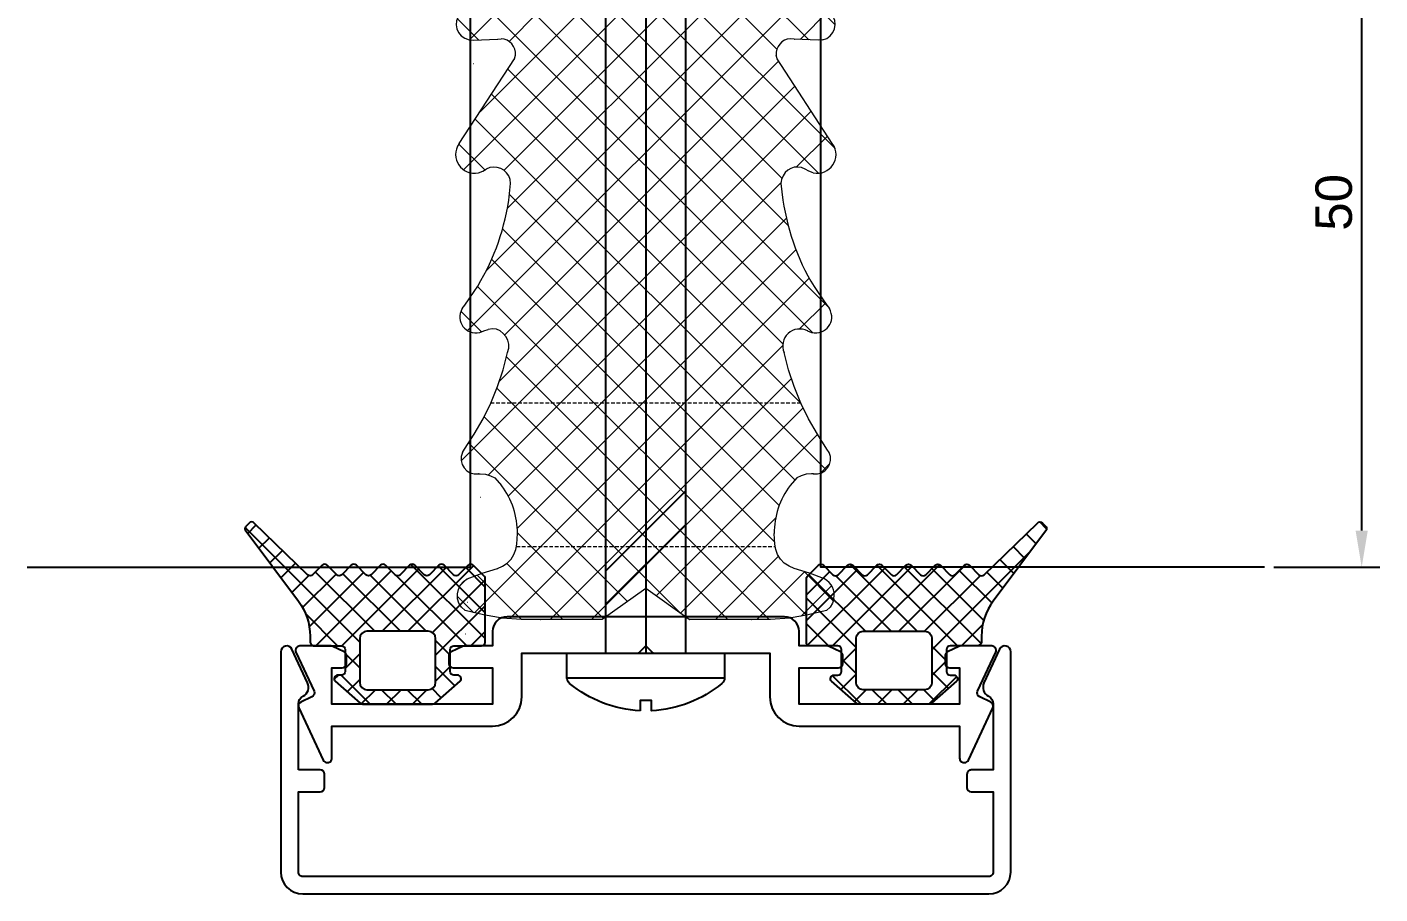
# Model space of a CAD drawing. Header units: millimetres. Extents: x 1744 to 18744, y -2272 to 2782.
# Drawn here: x 6519.3 to 6612, y 2279.4 to 2338.8 of the extents above; entities that cross this region are included whole.
import ezdxf

# ---------------------------------------------------------------- set-up
doc = ezdxf.new("R2010")
doc.units = ezdxf.units.MM
doc.linetypes.add('HIDDEN', pattern=[0.375, 0.25, -0.125])
for name, color, linetype, lineweight in [('2', 3, 'HIDDEN', 13), ('Уплотнители', 1, 'Continuous', 20), ('Штриховка', 1, 'Continuous', 5)]:
    doc.layers.add(name, color=color, linetype=linetype, lineweight=lineweight)
doc.layers.add('Steklopaket 50mm', color=100, linetype='Continuous')
doc.styles.get("Standard").update_dxf_attribs({"font": 'arial.ttf'})
doc.dimstyles.new('ISO-25', dxfattribs={"dimtxt": 2.5, "dimasz": 2.5, "dimexe": 1.25, "dimexo": 0.625, "dimtad": 1, "dimtxsty": 'Standard', "dimcen": 2.5, "dimadec": 0, "dimazin": 0, "dimtfac": 1, "dimtmove": 0, "dimatfit": 3, "dimfxl": 1, "dimarcsym": 0})

# ---------------------------------------------------------------- blocks, each defined once
blk = doc.blocks.new('*D272')
at = {"color": 0, "lineweight": -2, "transparency": 16777216}
for p, q in [((6604.701630164867, 2351.805335288768), (6611.981696907058, 2351.805335288768)), ((6610.731696907059, 2304.305335288768), (6610.731696907059, 2349.305335288768)), ((6604.701630164867, 2301.805335288767), (6611.981696907058, 2301.805335288767))]:
    blk.add_line(p, q, dxfattribs=at)
at = {"color": 0, "transparency": 16777216}
for points in [[(6610.315030240392, 2349.305335288768), (6611.148363573725, 2349.305335288768), (6610.731696907059, 2351.805335288768)], [(6610.315030240392, 2304.305335288768), (6611.148363573725, 2304.305335288768), (6610.731696907059, 2301.805335288767)]]:
    blk.add_solid(points, dxfattribs=at)
at = {"layer": 'DEFPOINTS', "color": 0, "transparency": 16777216}
for p in [(6604.076630164866, 2351.805335288768), (6610.731696907059, 2351.805335288768), (6604.076630164866, 2301.805335288767)]:
    blk.add_point(p, dxfattribs=at)
at = {"color": 0, "transparency": 16777216, "insert": (6608.830264437753, 2326.805335288764), "char_height": 2.5, "attachment_point": 5, "rotation": 90}
blk.add_mtext('50', dxfattribs=at)
blk = doc.blocks.new('КПС 758')
blk.add_lwpolyline([(-23.77189233610943, 2.328926368117663, 0.4142135623730884), (-23.62678547851965, 1.930248553484943), (-22.87189233610797, 1.578236100090633, -0.4142135623730148), (-22.72678547852001, 1.179558285457004), (-23.97189233611016, -1.490581987416135, 0.5486187866266384), (-23.69999999999846, -1.917367465938241), (-21.57082039324769, -1.917367465938241, 0.1164338214658533), (-21.43665631459908, -1.885695623238006), (-20.66583592134839, -1.500285426613571, 0.2840790438404192), (-20.49999999999773, -1.231957269312714), (-20.49999999999773, -0.7173674659375138, 0.4142135623730951), (-20.79999999999882, -0.4173674659382415), (-21.49999999999772, -0.4173674659382415), (-21.49999999999772, 2.082632534061755), (-10.49999999999772, 2.082632534061755), (-10.49999999999772, -0.4173674659382415), (-13.19999999999845, -0.4173674659382415, 0.4142135623730951), (-13.49999999999772, -0.7173674659375138), (-13.49999999999772, -1.231957269312714, 0.2840790438404195), (-13.33416407864888, -1.500285426613571), (-12.56334368539819, -1.885695623238006, 0.1164338214657995), (-12.42917960674776, -1.917367465938241), (-10.49999999999772, -1.917367465938241), (-10.49999999999772, -2.917367465938241, 0.414213562373069), (-9.499999999997726, -3.917367465938241), (9.500000000000451, -3.917367465938241, 0.4142135623730703), (10.50000000000045, -2.917367465938241), (10.50000000000045, -1.917367465938241), (12.42917960675231, -1.917367465938241, 0.116433821465798), (12.56334368540092, -1.885695623238006), (13.33416407865161, -1.500285426613571, 0.2840790438404168), (13.50000000000227, -1.231957269312714), (13.50000000000227, -0.7173674659375138, 0.4142135623730951), (13.20000000000118, -0.4173674659382415), (10.50000000000227, -0.4173674659382415), (10.50000000000227, 2.082632534061755), (21.50000000000227, 2.082632534061755), (21.50000000000227, -0.4173674659382415), (20.80000000000155, -0.4173674659382415, 0.4142135623730951), (20.50000000000228, -0.7173674659375138), (20.50000000000228, -1.231957269312714, 0.2840790438404166), (20.66583592135112, -1.500285426613571), (21.4366563146018, -1.885695623238006, 0.1164338214658603), (21.57082039325223, -1.917367465938241), (23.70000000000118, -1.917367465938241, 0.5486187866266258), (23.97189233611289, -1.490581987416135), (22.72678547852456, 1.179558285457004, -0.4142135623730013), (22.87189233611252, 1.578236100090633), (23.6267854785242, 1.930248553484943, 0.4142135623730747), (23.77189233611398, 2.328926368117663), (22.10228166233765, 5.909418012584409, 0.2914734195861182), (21.83038932622776, 6.082632534061757), (21.80000000000155, 6.082632534061757, 0.4142135623731233), (21.50000000000227, 5.782632534062487), (21.50000000000227, 3.582632534061758), (10.50000000000227, 3.582632534061758, 0.4142135623730284), (8.50000000000227, 1.582632534061754), (8.500000000000455, -1.41736746593824), (0.6242640687128187, -1.41736746593824, 0.1989123673797095), (0.4121320343588195, -1.505235431581695), (2.2737e-12, -1.917367465938241), (-0.4121320343542723, -1.505235431581695, 0.1989123673797164), (-0.6242640687100903, -1.41736746593824), (-8.499999999997726, -1.41736746593824), (-8.499999999997726, 1.582632534061754, 0.4142135623730284), (-10.49999999999772, 3.582632534061758), (-21.49999999999772, 3.582632534061758), (-21.49999999999772, 5.782632534062487, 0.4142135623731232), (-21.79999999999882, 6.082632534061757), (-21.83038932622321, 6.082632534061757, 0.2914734195861226), (-22.10228166233493, 5.909418012584409)], format="xyb", close=True)
blk = doc.blocks.new('КП45310')
at = {"color": 0}
blk.add_lwpolyline([(23.80000000000382, -4.255527668558896), (23.80000000000382, -8.776805397744283, -0.279739281223065), (23.47692307692796, -9.309077517498736, 0.4015594422234813), (23.16558454907954, -10.22589444043024), (24.23747688519052, -12.52457497326122, 0.8025848516716022), (25.00000000000455, -12.35552766856563), (25.00000000000455, 2.744472331441102, 0.4142135623731017), (23.50000000000455, 4.244472331441102), (-23.49999999999545, 4.244472331441102, 0.4142135623730961), (-24.99999999999545, 2.744472331441102), (-24.99999999999545, -12.35552766856563, 0.802584851671664), (-24.2374768851796, -12.52457497326122), (-23.16558454906862, -10.22589444043024, 0.4015594422234813), (-23.47692307691886, -9.309077517498736, -0.279739281223065), (-23.79999999999473, -8.776805397744283), (-23.79999999999473, -4.255527668558896), (-22.29999999999472, -4.255527668558896, 0.4142135623730951), (-21.99999999999545, -3.955527668558715), (-21.99999999999545, -3.05552766855817, 0.4142135623730951), (-22.29999999999472, -2.755527668558896), (-23.79999999999473, -2.755527668558896), (-23.79999999999473, 2.744472331441102, -0.4142135623731022), (-23.49999999999545, 3.044472331441284), (23.50000000000455, 3.044472331441284, -0.4142135623731022), (23.80000000000564, 2.744472331441102), (23.80000000000564, -2.755527668558896), (22.30000000000382, -2.755527668558896, 0.4142135623730951), (22.00000000000455, -3.05552766855817), (22.00000000000455, -3.955527668558715, 0.4142135623730951), (22.30000000000382, -4.255527668558896)], format="xyb", close=True, dxfattribs=at)
blk = doc.blocks.new('ТПУ-007ММ')
at = {"true_color": 0xafd9aa}
h = blk.add_hatch(dxfattribs=at)
h.set_pattern_fill('ANSI37', color=9, scale=10, angle=180, style=0)
h.set_pattern_definition([(225, (-3851.062278646376, 2334.401214431863), (0.8838834764831842, -0.8838834764831845), []), (315, (-3851.062278646376, 2334.401214431863), (0.8838834764831845, 0.8838834764831842), [])])
edge = h.paths.add_edge_path(flags=16)
edge.add_line((2.100000000000362, -1), (-2.099999999999452, -1))
edge.add_arc((-2.099999999999452, -1.5), 0.5, 90, 180)
edge.add_line((-2.599999999999451, -1.5), (-2.599999999999451, -4.5))
edge.add_arc((-2.099999999999452, -4.5), 0.5, 180, 270)
edge.add_line((-2.099999999999452, -5), (2.100000000000358, -5))
edge.add_arc((2.100000000000362, -4.5), 0.5, 270, 360)
edge.add_line((2.600000000000363, -4.5), (2.600000000000363, -1.5))
edge.add_arc((2.100000000000362, -1.5), 0.5, 0, 90)
edge = h.paths.add_edge_path()
edge.add_arc((-3.849999999999451, -2.25), 0.25, 0, 90, ccw=False)
edge.add_line((-3.599999999999451, -2.25), (-3.599999999999451, -3.75))
edge.add_arc((-3.849999999999451, -3.75), 0.25, -90, 0, ccw=False)
edge.add_line((-3.849999999999451, -4), (-5.75, -4))
edge.add_arc((-5.75, -4.25), 0.25, 90, 180)
edge.add_line((-6, -4.25), (-6, -8.620710677857005))
edge.add_arc((-5.800000000000141, -8.620710677856747), 0.1999999999998589, 180.0000000000738, 224.9999999902793)
edge.add_line((-5.941421356261344, -8.762132034069962), (-5.17677669529621, -9.52677669529612))
edge.add_arc((-4.999999999999771, -9.349999999999712), 0.2499999999997005, 224.9999999999954, 314.9999999087703)
edge.add_line((-4.82322330498482, -9.526776695577608), (-4.176776692393103, -8.880330085326475))
edge.add_arc((-3.999999997096437, -9.057106780622993), 0.2499999999999367, 45.000000091357606, 135.0000000000242, ccw=False)
edge.add_line((-3.823223302081713, -8.880330085044532), (-3.176776692393103, -9.526776695293393))
edge.add_arc((-2.999999997096209, -9.34999999999652), 0.2500000000003486, 224.9999999999965, 314.9999999096534)
edge.add_line((-2.823223302078075, -9.526776695572153), (-2.176776692393104, -8.880330085301011))
edge.add_arc((-1.999999997096438, -9.057106780597373), 0.2499999999998262, 45.00000009958609, 135.0000000000495, ccw=False)
edge.add_line((-1.823223302107178, -8.880330084993602), (-1.176776692393104, -9.526776695057832))
edge.add_arc((-0.9999999970964379, -9.349999999760962), 0.2500000000001829, 225.0000000000322, 314.9999999861131)
edge.add_line((-0.8232233018425175, -9.52677669510058), (-0.176776695296212, -8.880330086008142))
edge.add_arc((6.821e-13, -9.057106781304778), 0.2500000000001829, 44.9999998704028, 135.0000000000414, ccw=False)
edge.add_line((0.1767766956972991, -8.880330086407868), (0.8232233009784977, -9.526776695015087))
edge.add_arc((0.9999999962751644, -9.34999999971842), 0.2500000000000422, 225, 315)
edge.add_line((1.176776691571831, -9.526776695015087), (1.823223304952079, -8.880330085008154))
edge.add_arc((1.999999999848794, -9.057106780704647), 0.2499999999999543, 44.99999985266362, 134.9999998703907, ccw=False)
edge.add_line((2.176776695599983, -8.880330085862623), (2.823223300978497, -9.526776695015087))
edge.add_arc((2.999999996275163, -9.34999999971842), 0.2500000000000422, 225, 315)
edge.add_line((3.176776691571831, -9.526776695015087), (3.823223305644205, -8.880330084783964))
edge.add_arc((4.000000000540693, -9.057106780480296), 0.2499999999996804, 44.99999983277689, 134.9999998703798, ccw=False)
edge.add_line((4.176776696353043, -8.880330085699825), (4.823223300978495, -9.526776695015087))
edge.add_arc((4.999999996275163, -9.34999999971842), 0.2500000000000422, 225, 315)
edge.add_line((5.176776691571831, -9.526776695015087), (5.823223305103962, -8.880330084894466))
edge.add_arc((6.000000000000909, -9.057106780590932), 0.250000000000095, 44.99999997215542, 134.9999998704322, ccw=False)
edge.add_line((6.176776695383522, -8.880330085380137), (9.823223300978494, -12.42322330470324))
edge.add_arc((9.999999996275164, -12.24644660940657), 0.2500000000000422, 225, 315)
edge.add_line((10.17677669157183, -12.42322330470324), (10.38689254327437, -12.21310745542268))
edge.add_arc((10.21011584899605, -12.0363307591077), 0.2500000000000171, 314.9999996699439, 380.2248594312913)
edge.add_line((10.44470162820016, -11.94990441940035), (6.795423048550218, -7.064793884438586))
edge.add_arc((10.00000000000057, -4.67090864027216), 4.000000000000575, 179.9999999999984, 216.7604916387839, ccw=False)
edge.add_line((6, -4.670908640272044), (6, -4.299999999999727))
edge.add_arc((5.700000000000499, -4.299999999999498), 0.2999999999994998, 359.9999999999566, 449.9999999999565)
edge.add_line((5.700000000000727, -4), (3.850000000000362, -4))
edge.add_arc((3.850000000000362, -3.75), 0.25, 180, 270, ccw=False)
edge.add_line((3.600000000000362, -3.75), (3.600000000000362, -2.25))
edge.add_arc((3.850000000000362, -2.25), 0.25, 90, 180, ccw=False)
edge.add_line((3.850000000000362, -2), (4.100000000000362, -2))
edge.add_arc((4.100000000000316, -1.749999999999995), 0.2500000000000029, 270.0000000000106, 405.0646371708096)
edge.add_line((4.276577155499579, -1.573023989886223), (2.573188937358279, -0.0730239898862237))
edge.add_arc((2.396611781859076, -0.2499999999998687), 0.2499999999998686, 45.06463717079881, 90.00000000000345)
edge.add_line((2.396611781859064, 0), (-2.396611781858153, 0))
edge.add_arc((-2.39661178185817, -0.2499999999998687), 0.2499999999998687, 89.99999999999653, 134.9353628292011)
edge.add_line((-2.573188937357372, -0.0730239898862237), (-4.276577155498671, -1.573023989886223))
edge.add_arc((-4.099999999999398, -1.749999999999992), 0.2500000000000067, 134.9353628291926, 269.9999999999871)
edge.add_line((-4.09999999999945, -2), (-3.849999999999451, -2))
at = {"color": 9, "true_color": 0xafd9aa}
for points in [[(-3.849999999999451, -2, -0.4142135623730951), (-3.599999999999451, -2.25), (-3.599999999999451, -3.75, -0.4142135623730951), (-3.849999999999451, -4), (-5.75, -4, 0.4142135623730951), (-6, -4.25), (-6, -8.620710677857005, 0.1989123673352304), (-5.941421356261344, -8.762132034069962), (-5.17677669529621, -9.52677669529612, 0.4142135619067565), (-4.82322330498482, -9.526776695577608), (-4.176776692393103, -8.880330085326475, -0.4142135619062035), (-3.823223302081713, -8.880330085044532), (-3.176776692393103, -9.526776695293393, 0.4142135619112647), (-2.823223302078075, -9.526776695572153), (-2.176776692393104, -8.880330085301011, -0.4142135618642688), (-1.823223302107178, -8.880330084993602), (-1.176776692393104, -9.526776695057832, 0.4142135623019409), (-0.8232233018425175, -9.52677669510058), (-0.176776695296212, -8.880330086008142, -0.4142135630358015), (0.1767766956972991, -8.880330086407868), (0.8232233009784977, -9.526776695015087, 0.4142135623730951), (1.176776691571831, -9.526776695015087), (1.823223304952079, -8.880330085008154, -0.4142135624637165), (2.176776695599983, -8.880330085862623), (2.823223300978497, -9.526776695015087, 0.4142135623730959), (3.176776691571831, -9.526776695015087), (3.823223305644205, -8.880330084783964, -0.4142135625653189), (4.176776696353043, -8.880330085699825), (4.823223300978495, -9.526776695015087, 0.4142135623730951), (5.176776691571831, -9.526776695015087), (5.823223305103962, -8.880330084894466, -0.4142135618530923), (6.176776695383522, -8.880330085380137), (9.823223300978494, -12.42322330470324, 0.4142135623730951), (10.17677669157183, -12.42322330470324), (10.38689254327437, -12.21310745542268, 0.2925382143430558), (10.44470162820016, -11.94990441940035), (6.795423048550218, -7.064793884438586, -0.1617877531424436), (6, -4.670908640272044), (6, -4.299999999999727, 0.4142135623730951), (5.700000000000727, -4), (3.850000000000362, -4, -0.4142135623730951), (3.600000000000362, -3.75), (3.600000000000362, -2.25, -0.4142135623730951), (3.850000000000362, -2), (4.100000000000362, -2, 0.6685866648355444), (4.276577155499579, -1.573023989886223), (2.573188937358279, -0.0730239898862237, 0.1986191920077149), (2.396611781859064, 0), (-2.396611781858154, 0, 0.1986191920077149), (-2.573188937357372, -0.0730239898862237), (-4.276577155498671, -1.573023989886223, 0.668586664835515), (-4.09999999999945, -2)], [(2.100000000000362, -1), (-2.099999999999452, -1, 0.4142135623730951), (-2.599999999999451, -1.5), (-2.599999999999451, -4.5, 0.4142135623730951), (-2.099999999999452, -5), (2.100000000000362, -5, 0.4142135623730951), (2.600000000000363, -4.5), (2.600000000000363, -1.5, 0.4142135623730951)]]:
    blk.add_lwpolyline(points, format="xyb", close=True, dxfattribs=at)
blk = doc.blocks.new('ВС 5.5х60 А2 DIN7981')
for p, q in [((0, 1.18234e-11), (0, -59.99999999997633)), ((-5.40000000000509, -61.68969696194199), (5.399999999994179, -61.68969696194199))]:
    blk.add_line(p, q)
for points in [[(2.749999999994543, -59.99999999997633), (2.749999999992724, -5.897394031388103), (-5.457e-12, 1.18234e-11), (-2.750000000005456, -5.897394031388103), (-2.750000000005456, -59.99999999997633)], [(-2.750000000003633, -56.67128480155316), (2.749999999994543, -51.17128480155407), (2.749999999994543, -48.879618134888), (-2.750000000003633, -54.37961813488619)]]:
    blk.add_lwpolyline(points, close=True)
blk.add_lwpolyline([(-0.3930000000054861, -63.94057696377878, -0.1618488601451376), (-5.218181818185255, -62.07539156986239, -0.2238875363520592), (-5.40000000000509, -61.68969696194199), (-5.40000000000509, -59.99999999997633), (5.399999999994179, -59.99999999997633), (5.399999999994179, -61.68969696194199, -0.2238875363520589), (5.218181818174342, -62.07539156986239, -0.1618488601451411), (0.3929999999945721, -63.94057696377878), (0.3929999999945721, -63.24028786657891), (-0.3930000000054861, -63.24028786657891)], format="xyb", close=True)
blk = doc.blocks.new('Adifoam 530.082')
at = {"layer": 'Штриховка', "lineweight": 5}
h = blk.add_hatch(dxfattribs=at)
h.set_pattern_fill('ANSI37', color=256, scale=16, style=0)
h.set_pattern_definition([(45, (-11767.11427816318, 3725.758192763536), (-1.414213562373094, 1.414213562373094), []), (135, (-11767.11427816318, 3725.758192763536), (-1.414213562373094, -1.414213562373094), [])])
h.paths.add_polyline_path([(-49.05925030256549, 9.237499111162832), (-49.25513905690241, 9.272067714916828), (-49.60338573170156, 9.402660218061557), (-49.9298669891832, 9.59854897201876), (-50.19105199528532, 9.859733978308213), (-50.40870616712709, 10.18621523540923), (-50.56106408720916, 10.53446191020839), (-50.88754534468989, 11.57920193460586), (-51.2575574368093, 12.60217654206644), (-51.45344619114621, 12.86336154759692), (-51.69286578011814, 13.08101571925135), (-51.99758162047327, 13.21160822239608), (-52.30229746082568, 13.2769044739689), (-52.62877871830824, 13.2769044739689), (-52.93349455885437, 13.16807738852139), (-53.21644498207843, 12.99395405074165), (-53.43409915373467, 12.75453446214942), (-53.7388149940889, 11.49214026609616), (-53.9564691659325, 10.20798065310646), (-54.0435308344422, 8.902055622420447), (-54.0435308344422, 3.351874244087865), (-51.93228536909099, 0.3700120917360437), (-49.05925030256549, 0.3700120917360437)])
edge = h.paths.add_edge_path()
edge.add_line((-39.22128174138561, 10.99153567121539), (-40.30955259984692, 11.51390568303395))
edge.add_line((-40.30955259984692, 11.51390568303304), (-41.35429262405703, 12.12333736412165))
edge.add_line((-41.35429262405613, 12.12333736412256), (-42.37726723113701, 12.79806529602501))
edge.add_line((-42.37726723113701, 12.79806529602501), (-42.61668681991795, 12.92865779916974))
edge.add_spline(control_points=[(-42.61668681991795, 12.92865779916883), (-43.34111245484018, 13.2776299877396), (-44.19830713440842, 12.63736396643208), (-44.07496977030768, 11.84038694089531)], knot_values=[0, 0, 0, 0, 1, 1, 1, 1], degree=3, periodic=0)
edge.add_line((-44.07496977030768, 11.84038694089531), (-44.07496977030768, 11.81862152319809))
edge.add_line((-44.07496977030768, 11.81862152319809), (-44.07496977030768, 11.70979443775149))
edge.add_line((-44.07496977030768, 11.70979443775059), (-44.09673518762612, 11.36154776295143))
edge.add_line((-44.09673518762518, 11.36154776295143), (-44.20556227345239, 11.01330108815227))
edge.add_line((-44.20556227345332, 11.01330108815227), (-44.33615477640706, 10.70858524798814))
edge.add_line((-44.33615477640706, 10.70858524798814), (-44.88029020573503, 10.25151148698205))
edge.add_spline(control_points=[(-44.88029020573594, 10.25151148698205), (-45.78282950436642, 9.545949214103077), (-47.02454655394832, 9.154534461932595), (-48.16686819843835, 9.1632406287099)], knot_values=[0, 0, 0, 0, 1, 1, 1, 1], degree=3, periodic=0)
edge.add_line((-48.16686819843835, 9.1632406287099), (-48.885126965165, 9.20677146334492))
edge.add_line((-48.88512696516682, 9.20677146334492), (-49.05925030256639, 9.237499111163288))
edge.add_line((-49.05925030256549, 9.237499111162832), (-49.05925030256549, 0.3700120917358163))
edge.add_line((-49.05925030256549, 0.3700120917360437), (-39.2212817413847, 0.3700120917360437))
edge.add_line((-39.22128174138561, 0.3700120917360437), (-39.22128174138561, 10.99153567121539))
edge = h.paths.add_edge_path()
edge.add_line((-12.10157194680323, 5.702539298413284), (-12.64570737613121, 7.313180169265022))
edge.add_line((-12.64570737613212, 7.313180169265247), (-12.62394195900468, 7.552599757857477))
edge.add_line((-12.62394195900379, 7.552599757856566), (-12.53688029030309, 7.770253930271338))
edge.add_line((-12.53688029030491, 7.770253930271338), (-12.40628778735117, 7.944377267290747))
edge.add_line((-12.40628778734935, 7.944377267290747), (-12.1886336156931, 8.053204352737566))
edge.add_line((-12.1886336156931, 8.053204352737337), (-11.9709794438495, 8.09673518737236))
edge.add_line((-11.9709794438495, 8.09673518737236), (-10.7303506653061, 7.922611850352947))
edge.add_line((-10.7303506653061, 7.922611850352947), (-9.489721886569898, 7.661426844063271))
edge.add_line((-9.489721886571717, 7.661426844063496), (-8.270858524772848, 7.334945586201455))
edge.add_line((-8.270858524771027, 7.334945586202137), (-7.073760580479754, 6.921402659830391))
edge.add_line((-7.073760580480666, 6.921402659830162), (-6.812575574383116, 6.87787182595548))
edge.add_line((-6.812575574384027, 6.87787182595639), (-6.529625151156324, 6.921402659830846))
edge.add_spline(control_points=[(-6.529625151155414, 6.921402659830162), (-5.801934703880758, 7.079927448868602), (-5.434824667610881, 8.059008464428185), (-5.963724304701826, 8.619105199191836)], knot_values=[0, 0, 0, 0, 1, 1, 1, 1], degree=3, periodic=0)
edge.add_line((-5.963724304701826, 8.619105199191836), (-6.137847642101405, 8.814993953908468))
edge.add_line((-6.137847642101405, 8.814993953908468), (-12.47158403892081, 13.01571946767944))
edge.add_spline(control_points=[(-12.4715840389199, 13.01571946767944), (-13.13542926254376, 13.66178960067464), (-14.12756952845666, 13.35525997570357), (-14.32164449836455, 12.47158403892081)], knot_values=[0, 0, 0, 0, 1, 1, 1, 1], degree=3, periodic=0)
edge.add_line((-14.32164449836455, 12.47158403892081), (-14.34340991549197, 12.16686819799633))
edge.add_line((-14.34340991549288, 12.16686819799633), (-14.2781136639187, 10.53446191020748))
edge.add_line((-14.2781136639187, 10.53446191020839), (-14.256348246794, 10.27327690467928))
edge.add_spline(control_points=[(-14.25634824679218, 10.27327690467928), (-14.25417170509718, 9.70991535680514), (-14.81680773882181, 9.245586457325317), (-15.36638452238003, 9.293833131853717)], knot_values=[0, 0, 0, 0, 1, 1, 1, 1], degree=3, periodic=0)
edge.add_line((-15.33471295151321, 9.285915239137012), (-15.6275695286713, 9.359129383426533))
edge.add_line((-15.6275695286713, 9.359129383426533), (-21.43893591310371, 13.14631197082326))
edge.add_spline(control_points=[(-21.43893591310371, 13.14631197082326), (-22.39733978257391, 13.87363966139946), (-23.70725513919297, 12.94607013271888), (-23.4413542928196, 11.84038694089531)], knot_values=[0, 0, 0, 0, 1, 1, 1, 1], degree=3, periodic=0)
edge.add_line((-23.4413542928196, 11.84038694089531), (-23.33252720699238, 11.5356711007314))
edge.add_line((-23.33252720699238, 11.53567110073118), (-23.18016928671841, 11.29625151137861))
edge.add_spline(control_points=[(-23.18016928672114, 11.29625151137861), (-22.83591293842255, 10.63966142679919), (-23.18415961322171, 9.86408706169459), (-23.89842805344597, 9.663845223590666)], knot_values=[0, 0, 0, 0, 1, 1, 1, 1], degree=3, periodic=0)
edge.add_line((-23.89842805344597, 9.663845223590666), (-24.18137847667367, 9.642079806653557))
edge.add_line((-24.18137847667367, 9.642079806653783), (-25.31318016939167, 9.7509068921006))
edge.add_spline(control_points=[(-25.31318016939258, 9.750906892100373), (-27.6750906892612, 10.15211608208028), (-29.55888754552688, 10.82648125747573), (-31.58162031444954, 12.12333736412256)], knot_values=[0, 0, 0, 0, 1, 1, 1, 1], degree=3, periodic=0)
edge.add_line((-31.58162031444954, 12.12333736412256), (-32.51753325283062, 12.77629987908722))
edge.add_line((-32.51753325283062, 12.77629987908722), (-32.73518742467331, 12.95042321610663))
edge.add_spline(control_points=[(-32.73518742467241, 12.95042321610663), (-33.64897218866099, 13.4365175332814), (-34.56021765444893, 12.72333736390556), (-34.38935912939996, 11.73155985468747)], knot_values=[0, 0, 0, 0, 1, 1, 1, 1], degree=3, periodic=0)
edge.add_line((-34.38935912939996, 11.73155985468747), (-34.28053204357275, 11.47037484915836))
edge.add_line((-34.28053204357366, 11.47037484915927), (-34.17170495774462, 11.1656590082348))
edge.add_spline(control_points=[(-34.17170495774735, 11.1656590082348), (-33.93482466773094, 10.40858524771602), (-34.7085852480286, 9.635187424685682), (-35.45586457092578, 9.750906892100373)], knot_values=[0, 0, 0, 0, 1, 1, 1, 1], degree=3, periodic=0)
edge.add_line((-35.4326614763586, 9.744277436463562), (-35.76058041128, 9.837968561370415))
edge.add_line((-35.76058041127908, 9.837968561370415), (-36.93591293844202, 10.14268440153455))
edge.add_line((-36.93591293844202, 10.14268440153455), (-38.08948004847844, 10.53446191020816))
edge.add_line((-38.08948004847571, 10.53446191020839), (-39.22128174138561, 10.99153567121539))
edge.add_line((-39.22128174138561, 10.99153567121539), (-39.22128174138561, -10.25151148698228))
edge.add_line((-39.22128174138561, -10.25151148698205), (-38.08948004847753, -9.794437726735396))
edge.add_line((-38.08948004847571, -9.794437726736305), (-36.93591293844111, -9.402660218062463))
edge.add_line((-36.93591293844202, -9.402660218062463), (-35.76058041227407, -9.097944377395377))
edge.add_arc((-35.30440993406228, -10.16410335346745), 1.159649286400709, -28.003331200694106, 113.16431291852291, ccw=False)
edge.add_line((-34.28053204274875, -10.70858524584855), (-34.38935912939996, -10.99153567121561))
edge.add_spline(control_points=[(-34.38935912939996, -10.99153567121539), (-34.56021765444893, -11.98331318043347), (-33.64897218866099, -12.69649334904989), (-32.73518742467241, -12.21039903263454)], knot_values=[0, 0, 0, 0, 1, 1, 1, 1], degree=3, periodic=0)
edge.add_line((-32.73518742467241, -12.21039903263454), (-32.51753325282971, -12.03627569561354))
edge.add_line((-32.51753325283062, -12.03627569561376), (-31.58162031444954, -11.38331317989013))
edge.add_spline(control_points=[(-31.58162031444954, -11.38331317988923), (-29.70253929883438, -10.11946795629501), (-27.53579201934007, -9.381257557630306), (-25.31318016939258, -9.010882708628287)], knot_values=[0, 0, 0, 0, 1, 1, 1, 1], degree=3, periodic=0)
edge.add_line((-25.31318016939258, -9.010882708628287), (-24.18137847667277, -8.880290205483561))
edge.add_line((-24.18137847667367, -8.880290205483561), (-23.89842805344597, -8.923821040118582))
edge.add_spline(control_points=[(-23.89842805344597, -8.923821040118582), (-23.15550181393883, -9.141112454507036), (-22.8464328901955, -9.888754534479176), (-23.18016928672114, -10.55622732790652)], knot_values=[0, 0, 0, 0, 1, 1, 1, 1], degree=3, periodic=0)
edge.add_line((-23.18016928672114, -10.55622732790652), (-23.33252720699238, -10.79564691649875))
edge.add_line((-23.33252720699238, -10.79564691649875), (-23.4413542928196, -11.10036275666289))
edge.add_spline(control_points=[(-23.4413542928196, -11.10036275666289), (-23.70725513919297, -12.2060459492468), (-22.39733978257391, -13.13361547792738), (-21.43893591310371, -12.40628778735117)], knot_values=[0, 0, 0, 0, 1, 1, 1, 1], degree=3, periodic=0)
edge.add_line((-21.43893591310371, -12.40628778735117), (-15.6275695286713, -8.619105199193427))
edge.add_line((-15.6275695286713, -8.619105199194108), (-15.36638452238003, -8.553808947622201))
edge.add_spline(control_points=[(-15.36638452238003, -8.553808947622201), (-14.82370012116916, -8.506287786864503), (-14.26940749695677, -8.957557436941897), (-14.25634824679218, -9.511487303509968)], knot_values=[0, 0, 0, 0, 1, 1, 1, 1], degree=3, periodic=0)
edge.add_line((-14.25634824679218, -9.511487303509968), (-14.27811366391961, -9.794437726737211))
edge.add_line((-14.2781136639187, -9.794437726736305), (-14.34340991549288, -11.42684401452425))
edge.add_line((-14.34340991549288, -11.42684401452425), (-14.32164449836546, -11.73155985468838))
edge.add_spline(control_points=[(-14.32164449836455, -11.73155985468929), (-14.17291414752071, -12.59782345792064), (-13.07448609454877, -12.89709794442024), (-12.4715840389199, -12.27569528420736)], knot_values=[0, 0, 0, 0, 1, 1, 1, 1], degree=3, periodic=0)
edge.add_line((-12.4715840389199, -12.27569528420736), (-6.137847642100496, -8.074969770436608))
edge.add_line((-6.137847642101405, -8.074969770436383), (-5.963724304701826, -7.879081015719747))
edge.add_spline(control_points=[(-5.963724304701826, -7.879081015719747), (-5.434824667610881, -7.318984280956101), (-5.801934703880758, -6.339903264636178), (-6.529625151155414, -6.181378476358077)], knot_values=[0, 0, 0, 0, 1, 1, 1, 1], degree=3, periodic=0)
edge.add_line((-6.529625151155414, -6.181378476358077), (-6.812575574383116, -6.137847642483392))
edge.add_line((-6.812575574384027, -6.137847642484302), (-7.073760580481575, -6.181378476358985))
edge.add_line((-7.073760580480666, -6.181378476358077), (-8.270858524771937, -6.594921402729141))
edge.add_line((-8.270858524771027, -6.594921402730051), (-9.489721886569898, -6.921402659831755))
edge.add_line((-9.489721886571717, -6.921402659831982), (-10.73035066530701, -7.182587666121435))
edge.add_line((-10.7303506653061, -7.182587666121435), (-11.97097944385041, -7.356711003901182))
edge.add_line((-11.9709794438495, -7.356711003900272), (-12.1886336156931, -7.313180169265247))
edge.add_line((-12.1886336156931, -7.313180169265247), (-12.40628778734935, -7.204353083818657))
edge.add_line((-12.40628778734935, -7.204353083818657), (-12.53688029030491, -7.008464329101797))
edge.add_line((-12.53688029030491, -7.008464329102022), (-12.6239419590056, -6.812575574385391))
edge.add_line((-12.62394195900379, -6.812575574384482), (-12.64570737613121, -6.573155985793162))
edge.add_line((-12.64570737613212, -6.573155985793162), (-12.10157194680414, -4.962515114942789))
edge.add_line((-12.10157194680323, -4.962515114942106), (-11.81862152357644, -4.157194679894018))
edge.add_line((-11.81862152357644, -4.157194679894018), (-11.60096735192201, -3.330108827150978))
edge.add_line((-11.60096735192382, -3.330108827151886), (-11.38331318026939, -2.960096735415842))
edge.add_line((-11.38331318026758, -2.960096735414936), (-11.10036275703987, -2.65538089449069))
edge.add_line((-11.10036275704078, -2.655380894490459), (-10.77388149956004, -2.394195888961348))
edge.add_line((-10.77388149955914, -2.394195888961348), (-10.40386940763255, -2.176541717306918))
edge.add_line((-10.40386940763164, -2.176541717306918), (-10.01209189857763, -2.045949214162189))
edge.add_line((-10.01209189857763, -2.045949214162189), (-8.902055622797887, -1.741233373998056))
edge.add_arc((-5.200262622925947, -17.21688216916982), 15.91222728109998, 82.6186907048916, 103.45244755587112, ccw=False)
edge.add_line((-3.155985489749581, -1.436517533073581), (-2.002418379903244, -1.61064087085333))
edge.add_line((-2.002418379903244, -1.61064087085333), (-1.632406287786579, -1.654171704728014))
edge.add_line((-1.63240628778476, -1.654171704728014), (-1.262394196050991, -1.61064087085333))
edge.add_spline(control_points=[(-1.262394196051899, -1.61064087085333), (-0.5020556228046189, -1.398790810128502), (-0.0072551392313471, -0.8024183799616365), (0, 0)], knot_values=[0, 0, 0, 0, 1, 1, 1, 1], degree=3, periodic=0)
edge.add_line((0, 0), (-0.0435308344422083, 0.3700120917360437))
edge.add_line((-0.0435308344422083, 0.3700120917360437), (0, 0.7400241834720874))
edge.add_spline(control_points=[(0, 0.7400241834720874), (0.0253929865557439, 1.474607013282366), (-0.5582829505219709, 2.225151148338681), (-1.262394196051899, 2.350665054325415)], knot_values=[0, 0, 0, 0, 1, 1, 1, 1], degree=3, periodic=0)
edge.add_line((-1.262394196051899, 2.350665054325415), (-1.632406287785665, 2.394195888960438))
edge.add_line((-1.63240628778476, 2.394195888960438), (-2.002418379903244, 2.350665054325415))
edge.add_line((-2.002418379903244, 2.350665054325415), (-3.155985489749581, 2.176541717305779))
edge.add_arc((-5.200262624995954, 17.95690635302207), 15.91222728098861, 256.5475524516901, 277.3813093026696, ccw=False)
edge.add_line((-8.90205562279698, 2.481257557470144), (-10.01209189857672, 2.785973397634279))
edge.add_line((-10.01209189857763, 2.785973397634279), (-10.40386940763164, 2.916565900778778))
edge.add_line((-10.40386940763164, 2.916565900779004), (-10.77388149955823, 3.134220072433663))
edge.add_line((-10.77388149955914, 3.134220072433435), (-11.10036275703987, 3.395405078722886))
edge.add_line((-11.10036275704078, 3.395405078722886), (-11.38331318026849, 3.700120918887022))
edge.add_line((-11.38331318026758, 3.700120918887022), (-11.60096735192201, 4.070133010623748))
edge.add_line((-11.60096735192382, 4.070133010623973), (-11.81862152357826, 4.897218863367013))
edge.add_line((-11.81862152357644, 4.897218863366106), (-12.10157194680323, 5.702539298412375))
edge = h.paths.add_edge_path()
edge.add_line((-39.22128174138561, 0.3700120917360437), (-49.05925030256639, 0.3700120917360437))
edge.add_line((-49.05925030256549, 0.3700120917360437), (-49.05925030256549, -8.497474926930863))
edge.add_line((-49.05925030256549, -8.497474926930863), (-48.88512696516591, -8.466747279112496))
edge.add_line((-48.88512696516682, -8.466747279111585), (-48.16686819844107, -8.423216445234857))
edge.add_spline(control_points=[(-48.16686819843835, -8.42321644523554), (-47.02454655394832, -8.414510277701082), (-45.78246674748334, -8.805925030629624), (-44.88029020573594, -9.511487303509968)], knot_values=[0, 0, 0, 0, 1, 1, 1, 1], degree=3, periodic=0)
edge.add_line((-44.88029020573594, -9.511487303509968), (-44.33615477640795, -9.968561064516054))
edge.add_line((-44.33615477640706, -9.968561064516054), (-44.20556227345332, -10.27327690468019))
edge.add_line((-44.20556227345332, -10.27327690468019), (-44.09673518762612, -10.62152357947934))
edge.add_line((-44.09673518762518, -10.62152357947934), (-44.07496977030677, -10.9697702542785))
edge.add_line((-44.07496977030768, -10.9697702542785), (-44.07496977030768, -10.99153567121539))
edge.add_line((-44.07496977030768, -10.99153567121539), (-44.07496977030768, -11.1003627566622))
edge.add_spline(control_points=[(-44.07496977030768, -11.10036275666289), (-44.19141475225297, -11.90604594897468), (-43.34401451049415, -12.53434099191508), (-42.61668681991795, -12.18863361569674)], knot_values=[0, 0, 0, 0, 1, 1, 1, 1], degree=3, periodic=0)
edge.add_line((-42.61668681991795, -12.18863361569674), (-42.37726723113701, -12.03627569561217))
edge.add_line((-42.37726723113701, -12.0362756956124), (-41.35429262405703, -11.38331317988968))
edge.add_line((-41.35429262405613, -11.38331317988923), (-40.30955259984603, -10.77388149956095))
edge.add_line((-40.30955259984692, -10.77388149956095), (-39.22128174138561, -10.25151148698228))
edge.add_line((-39.22128174138561, -10.25151148698205), (-39.22128174138561, 0.370012091736271))
edge = h.paths.add_edge_path()
edge.add_line((-49.05925030256549, 0.3700120917360437), (-51.93228536909099, 0.3700120917360437))
edge.add_line((-51.93228536909099, 0.3700120917360437), (-54.0435308344422, -2.611850060615779))
edge.add_line((-54.0435308344422, -2.611850060615779), (-54.0435308344422, -2.633615477553348))
edge.add_line((-54.0435308344422, -2.633615477553576), (-54.0435308344422, -8.162031438946995))
edge.add_line((-54.0435308344422, -8.162031438946087), (-53.9564691659325, -9.467956468874943))
edge.add_line((-53.9564691659325, -9.467956468874943), (-53.7388149940889, -10.75211608186373))
edge.add_line((-53.7388149940889, -10.75211608186373), (-53.43409915373378, -12.0145102779179))
edge.add_line((-53.43409915373467, -12.0145102779179), (-53.21644498208113, -12.25392986726979))
edge.add_line((-53.21644498207843, -12.25392986726956), (-52.93349455885163, -12.42805320428897))
edge.add_line((-52.93349455885437, -12.42805320428897), (-52.62877871830914, -12.51511487279868))
edge.add_spline(control_points=[(-52.62877871830824, -12.51511487279868), (-52.04836759376849, -12.61015719431179), (-51.55574365189204, -12.37146311949118), (-51.2575574368093, -11.86215235783538)], knot_values=[0, 0, 0, 0, 1, 1, 1, 1], degree=3, periodic=0)
edge.add_line((-51.2575574368093, -11.86215235783538), (-50.88754534469081, -10.83917775113377))
edge.add_line((-50.88754534468989, -10.83917775113377), (-50.56106408720825, -9.794437726736305))
edge.add_line((-50.56106408720916, -9.794437726736305), (-50.408706167128, -9.446191051937149))
edge.add_line((-50.40870616712709, -9.446191051937149), (-50.19105199528532, -9.11970979407488))
edge.add_line((-50.19105199528532, -9.11970979407488), (-49.9298669891832, -8.858524788545992))
edge.add_line((-49.9298669891832, -8.858524788546674), (-49.60338573170338, -8.66263603383004))
edge.add_line((-49.60338573170156, -8.66263603382913), (-49.25513905690332, -8.532043530684401))
edge.add_line((-49.25513905690241, -8.532043530684401), (-49.05925030256639, -8.497474926930636))
edge.add_line((-49.05925030256549, -8.497474926930863), (-49.05925030256549, 0.3700120917360437))
at = {"layer": '2'}
for p, q in [((-39.22128174138561, -10.25151148698205), (-39.22128174138561, 10.99153567121539)), ((-49.05925030256549, 9.228536880281807), (-49.05925030256549, -8.488512696809723)), ((-19.1535671101592, 0.3700120917360437), (-51.93228536909099, 0.3700120917360437))]:
    blk.add_line(p, q, dxfattribs=at)
at = {"layer": 'Уплотнители'}
for points in [[(-52.62877871830824, -12.51511487279868), (-52.93349455885437, -12.42805320428897), (-53.21644498207843, -12.25392986726956), (-53.43409915373467, -12.0145102779179), (-53.7388149940889, -10.75211608186373), (-53.9564691659325, -9.467956468874943), (-54.0435308344422, -8.162031438946087), (-54.0435308344422, -2.611850060615779), (-51.93228536909099, 0.3700120917360437), (-54.0435308344422, 3.351874244087865), (-54.0435308344422, 8.902055622420447), (-53.9564691659325, 10.20798065310646), (-53.7388149940889, 11.49214026609616), (-53.43409915373467, 12.75453446214942), (-53.21644498207843, 12.99395405074165), (-52.93349455885437, 13.16807738852139), (-52.62877871830824, 13.2769044739689), (-52.30229746082568, 13.2769044739689), (-51.99758162047327, 13.21160822239608), (-51.69286578011814, 13.08101571925135), (-51.45344619114621, 12.86336154759692), (-51.2575574368093, 12.60217654206644), (-50.88754534468989, 11.57920193460586), (-50.56106408720916, 10.53446191020839), (-50.40870616712709, 10.18621523540923), (-50.19105199528532, 9.859733978308213), (-49.9298669891832, 9.59854897201876), (-49.60338573170156, 9.402660218061557), (-49.25513905690241, 9.272067714916828), (-48.88512696516682, 9.20677146334492), (-48.16686819843835, 9.1632406287099)], [(-21.43893591310371, 13.14631197082326), (-15.6275695286713, 9.359129383426533), (-15.36638452238003, 9.293833131853717)], [(-5.963724304701826, 8.619105199191836), (-6.137847642101405, 8.814993953908468), (-12.4715840389199, 13.01571946767944)], [(-55.03409915373413, 12.75453446214942), (-55.03409915373413, 12.7327690444522)], [(-52.85755743680875, 12.60217654206644), (-52.85755743680875, 12.58041112437058)], [(-42.61668681991795, 12.92865779916883), (-42.37726723113701, 12.79806529602501), (-41.35429262405613, 12.12333736412256), (-40.30955259984692, 11.51390568303304), (-39.22128174138561, 10.99153567121539), (-38.08948004847571, 10.53446191020839), (-36.93591293844202, 10.14268440153455), (-35.76058041127908, 9.837968561370415), (-35.45586457092578, 9.750906892100373)], [(-32.73518742467331, 12.95042321610663), (-32.51753325283062, 12.77629987908722), (-31.58162031444954, 12.12333736412256)], [(-15.94340991549143, 12.16686819799633), (-15.94340991549143, 12.14510278105945)], [(-14.32164449836455, 12.47158403892081), (-14.34340991549288, 12.16686819799633), (-14.2781136639187, 10.53446191020839), (-14.25634824679218, 10.27327690467928)], [(-45.67496977030804, 11.70979443775059), (-45.67496977030804, 11.6880290208137)], [(-44.07496977030768, 11.81862152319809), (-44.07496977030768, 11.84038694089531), (-44.07496977030768, 11.70979443775059), (-44.09673518762518, 11.36154776295143), (-44.20556227345332, 11.01330108815227), (-44.33615477640706, 10.70858524798814), (-44.88029020573594, 10.25151148698205)], [(-34.38935912939996, 11.73155985468747), (-34.28053204357366, 11.47037484915927), (-34.17170495774735, 11.1656590082348)], [(-23.4413542928196, 11.84038694089531), (-23.33252720699238, 11.53567110073118), (-23.18016928672114, 11.29625151137861)], [(-50.56106408720916, 10.53446191020839), (-50.56106408720916, 10.5126964932715)], [(-14.2781136639187, 10.53446191020839), (-14.2781136639187, 10.5126964932715)], [(-25.31318016939258, 9.750906892100373), (-24.18137847667367, 9.642079806653783), (-23.89842805344597, 9.663845223590666)], [(-15.6275695286713, 9.359129383426533), (-15.6275695286713, 9.337363966488736)], [(-54.0435308344422, 7.596130592491587), (-54.0435308344422, 7.574365175554702)], [(-51.93228536909099, 0.3700120917360437), (-51.93228536909099, 0.3482466747982471)], [(0, 0), (-0.0435308344422083, 0.3700120917360437), (0, 0.7400241834720874)], [(-0.0435308344422083, 0.3700120917360437), (-0.0435308344422083, 0.3482466747982471)], [(-54.0435308344422, -2.611850060615779), (-54.0435308344422, -2.633615477553576)], [(-11.60096735192382, -3.330108827151886), (-11.60096735192382, -3.351874244088776)], [(-12.10157194680323, -4.962515114942106), (-12.10157194680323, -4.984280531878994)], [(-54.0435308344422, -6.856106409019502), (-54.0435308344422, -6.87787182595639)], [(-12.64570737613212, -6.573155985793162), (-12.64570737613212, -6.594921402730051)], [(-12.4715840389199, -12.27569528420736), (-6.137847642101405, -8.074969770436383), (-5.963724304701826, -7.879081015719747)], [(-51.2575574368093, -11.86215235783538), (-50.88754534468989, -10.83917775113377), (-50.56106408720916, -9.794437726736305), (-50.40870616712709, -9.446191051937149), (-50.19105199528532, -9.11970979407488), (-49.9298669891832, -8.858524788546674), (-49.60338573170156, -8.66263603382913), (-49.25513905690241, -8.532043530684401), (-48.88512696516682, -8.466747279111585), (-48.16686819843835, -8.42321644523554)], [(-42.61668681991795, -12.18863361569674), (-42.37726723113701, -12.03627569561376), (-41.35429262405613, -11.38331317988923), (-40.30955259984692, -10.77388149956095), (-39.22128174138561, -10.25151148698205), (-38.08948004847571, -9.794437726736305), (-36.93591293844202, -9.402660218062463), (-35.76058041127908, -9.09794437713799)], [(-23.89842805344597, -8.923821040118582), (-24.18137847667367, -8.880290205483561), (-25.31318016939258, -9.010882708628287)], [(-21.43893591310371, -12.40628778735117), (-15.6275695286713, -8.619105199194108), (-15.36638452238003, -8.553808947622201)], [(-44.07496977030768, -11.12212817436102), (-44.07496977030768, -11.10036275666289), (-44.07496977030768, -10.9697702542785), (-44.09673518762518, -10.62152357947934), (-44.20556227345332, -10.27327690468019), (-44.33615477640706, -9.968561064516054), (-44.88029020573594, -9.511487303509968)], [(-14.32164449836455, -11.73155985468929), (-14.34340991549288, -11.42684401452425), (-14.2781136639187, -9.794437726736305), (-14.25634824679218, -9.511487303509968)], [(-14.2781136639187, -9.794437726736305), (-14.2781136639187, -9.816203143673194)], [(-44.07496977030768, -10.9697702542785), (-44.07496977030768, -10.99153567121539)], [(-34.28053204357366, -10.73035066492593), (-34.28053204357366, -10.70858524798905), (-34.38935912939996, -10.99153567121539)], [(-23.4413542928196, -11.10036275666289), (-23.33252720699238, -10.79564691649875), (-23.18016928672114, -10.55622732790652)], [(-31.58162031444954, -11.38331317988923), (-32.51753325283062, -12.03627569561376), (-32.73518742467241, -12.21039903263454)], [(-14.34340991549288, -11.42684401452425), (-14.34340991549288, -11.44860943146204)]]:
    blk.add_lwpolyline(points, dxfattribs=at)
for points in [[(-1.262394196051899, 2.350665054325415), (-1.63240628778476, 2.394195888960438), (-2.002418379903244, 2.350665054325415), (-3.155985489749581, 2.176541717306008, -0.091155643222041), (-8.90205562279698, 2.481257557470144), (-10.01209189857763, 2.785973397634279), (-10.40386940763164, 2.916565900779004), (-10.77388149955914, 3.134220072433435), (-11.10036275704078, 3.395405078722886), (-11.38331318026758, 3.700120918887022), (-11.60096735192382, 4.070133010623973), (-11.81862152357644, 4.897218863366106), (-12.10157194680323, 5.70253929841419), (-12.64570737613212, 7.313180169265247), (-12.62394195900379, 7.552599757856566), (-12.53688029030491, 7.770253930271338), (-12.40628778734935, 7.944377267290747), (-12.1886336156931, 8.053204352737337), (-11.9709794438495, 8.09673518737236), (-10.7303506653061, 7.922611850352947), (-9.489721886571717, 7.661426844063496), (-8.270858524771027, 7.334945586202137), (-7.073760580480666, 6.921402659830162), (-6.812575574384027, 6.87787182595639), (-6.529625151155414, 6.921402659830162)], [(-6.529625151155414, -6.181378476358077), (-6.812575574384027, -6.137847642484302), (-7.073760580480666, -6.181378476358077), (-8.270858524771027, -6.594921402730051), (-9.489721886571717, -6.921402659831982), (-10.7303506653061, -7.182587666121435), (-11.9709794438495, -7.356711003900272), (-12.1886336156931, -7.313180169265247), (-12.40628778734935, -7.204353083818657), (-12.53688029030491, -7.008464329102022), (-12.62394195900379, -6.812575574384482), (-12.64570737613212, -6.573155985793162), (-12.10157194680323, -4.962515114942106), (-11.81862152357644, -4.157194679894018), (-11.60096735192382, -3.330108827151886), (-11.38331318026758, -2.960096735414936), (-11.10036275704078, -2.655380894490459), (-10.77388149955914, -2.394195888961348), (-10.40386940763164, -2.176541717306918), (-10.01209189857763, -2.045949214162189), (-8.90205562279698, -1.741233373998056, -0.0911556432220409), (-3.155985489749581, -1.436517533073581), (-2.002418379903244, -1.61064087085333), (-1.63240628778476, -1.654171704728014), (-1.262394196051899, -1.61064087085333)]]:
    blk.add_lwpolyline(points, format="xyb", dxfattribs=at)
blk.add_arc((-35.30440993406228, -10.16410335346745), 1.159649286400655, 331.9966687021413, 113.1643128646082, dxfattribs=at)
for points in [[(-42.61668681991795, 12.92865779916883), (-43.34111245484018, 13.2776299877396), (-44.19830713440842, 12.63736396643208), (-44.07496977030768, 11.84038694089531)], [(-32.73518742467331, 12.95042321610663), (-33.64897218866099, 13.4365175332814), (-34.56021765444893, 12.72333736390556), (-34.38935912940087, 11.73155985468747)], [(-21.43893591310371, 13.14631197082326), (-22.39733978257209, 13.87363966139946), (-23.70725513919206, 12.94607013271888), (-23.4413542928196, 11.84038694089531)], [(-12.4715840389199, 13.01571946767944), (-13.13542926254558, 13.66178960067464), (-14.12756952845848, 13.35525997570357), (-14.32164449836455, 12.47158403892081)], [(-31.58162031444954, 12.12333736412256), (-29.55888754552688, 10.82648125747573), (-27.6750906892612, 10.15211608208028), (-25.31318016939258, 9.750906892100373)], [(-35.45586457092578, 9.750906892100373), (-34.7085852480286, 9.635187424685682), (-33.93482466773094, 10.40858524771602), (-34.17170495774735, 11.1656590082348)], [(-23.89842805344597, 9.663845223590666), (-23.18415961322171, 9.86408706169459), (-22.83591293842255, 10.63966142679919), (-23.18016928672114, 11.29625151137861)], [(-48.16686819843835, 9.1632406287099), (-47.02454655394832, 9.154534461932595), (-45.78282950436642, 9.545949214103077), (-44.88029020573594, 10.25151148698205)], [(-15.36638452238003, 9.293833131853717), (-14.81680773882181, 9.245586457325317), (-14.25417170509718, 9.70991535680514), (-14.25634824679218, 10.27327690467928)], [(-6.529625151155414, 6.921402659830162), (-5.801934703880758, 7.079927448868602), (-5.434824667610881, 8.059008464428185), (-5.963724304701826, 8.619105199191836)], [(0, 0.7400241834720874), (0.0253929865557439, 1.474607013282366), (-0.5582829505219709, 2.225151148338681), (-1.262394196051899, 2.350665054325415)], [(-1.262394196051899, -1.61064087085333), (-0.5020556228046189, -1.398790810128502), (-0.0072551392313471, -0.8024183799616365), (0, 0)], [(-5.963724304701826, -7.879081015719747), (-5.434824667610881, -7.318984280956101), (-5.801934703880758, -6.339903264636178), (-6.529625151155414, -6.181378476358077)], [(-44.88029020573594, -9.511487303509968), (-45.78246674748334, -8.805925030629624), (-47.02454655394832, -8.414510277701082), (-48.16686819843835, -8.42321644523554)], [(-25.31318016939258, -9.010882708628287), (-27.53579201934007, -9.381257557630306), (-29.70253929883438, -10.11946795629501), (-31.58162031444954, -11.38331317988923)], [(-23.18016928672114, -10.55622732790652), (-22.8464328901955, -9.888754534479176), (-23.15550181393883, -9.141112454507036), (-23.89842805344597, -8.923821040118582)], [(-14.25634824679218, -9.511487303509968), (-14.26940749695677, -8.957557436941897), (-14.82370012116916, -8.506287786864503), (-15.36638452238003, -8.553808947622201)], [(-44.07496977030768, -11.10036275666289), (-44.19141475225297, -11.90604594897468), (-43.34401451049415, -12.53434099191508), (-42.61668681991795, -12.18863361569674)], [(-34.38935912939996, -10.99153567121539), (-34.56021765444893, -11.98331318043347), (-33.64897218866099, -12.69649334904989), (-32.73518742467241, -12.21039903263454)], [(-23.4413542928196, -11.10036275666289), (-23.70725513919297, -12.2060459492468), (-22.39733978257391, -13.13361547792738), (-21.43893591310371, -12.40628778735117)], [(-52.62877871830824, -12.51511487279868), (-52.04836759376849, -12.61015719431179), (-51.55574365189204, -12.37146311949118), (-51.2575574368093, -11.86215235783538)], [(-14.32164449836455, -11.73155985468929), (-14.17291414752071, -12.59782345792064), (-13.07448609454877, -12.89709794442024), (-12.4715840389199, -12.27569528420736)]]:
    blk.add_open_spline(points, degree=3, dxfattribs=at)

msp = doc.modelspace()

# ---------------------------------------------------------------- linework, layer by layer
at = {"layer": 'Steklopaket 50mm'}
for points in [[(6519.302494741213, 2301.805335288766), (6549.689562453039, 2301.805335288766), (6549.689562453039, 2351.805335288766), (6519.65757115149, 2351.805335288766)], [(6604.076630164863, 2301.805335288766), (6573.689562453037, 2301.805335288766), (6573.689562453037, 2351.805335288766), (6603.721553754586, 2351.805335288766)]]:
    msp.add_lwpolyline(points, dxfattribs=at)

# ---------------------------------------------------------------- block references
msp.add_blockref('ВС 5.5х60 А2 DIN7981', (6561.689562453036, 2355.90533528875))
for name, p, rotation in [('Adifoam 530.082', (6562.059697016933, 2352.269808840108), 90), ('ТПУ-007ММ', (6544.689562453037, 2292.405335288772), 180), ('КПС 758', (6561.68956245304, 2294.487967822834), 180), ('КП45310', (6561.689562453041, 2283.649807620207), 180)]:
    msp.add_blockref(name, p, dxfattribs=dict(rotation=rotation))
at = {"xscale": -1, "rotation": 180}
msp.add_blockref('ТПУ-007ММ', (6578.689562453035, 2292.405335288772), dxfattribs=at)

# ---------------------------------------------------------------- dimensions: what is measured, and where the dimension line sits
dim = msp.add_linear_dim(base=(6610.731696907059, 2351.805335288768), p1=(6604.076630164863, 2301.805335288766), p2=(6604.076630164863, 2351.805335288766), angle=90, dimstyle='ISO-25')
dim.commit()
dim.dimension.update_dxf_attribs({"geometry": '*D272', "text_midpoint": (6608.830264437753, 2326.805335288764)})

doc.saveas('drawing.dxf')
